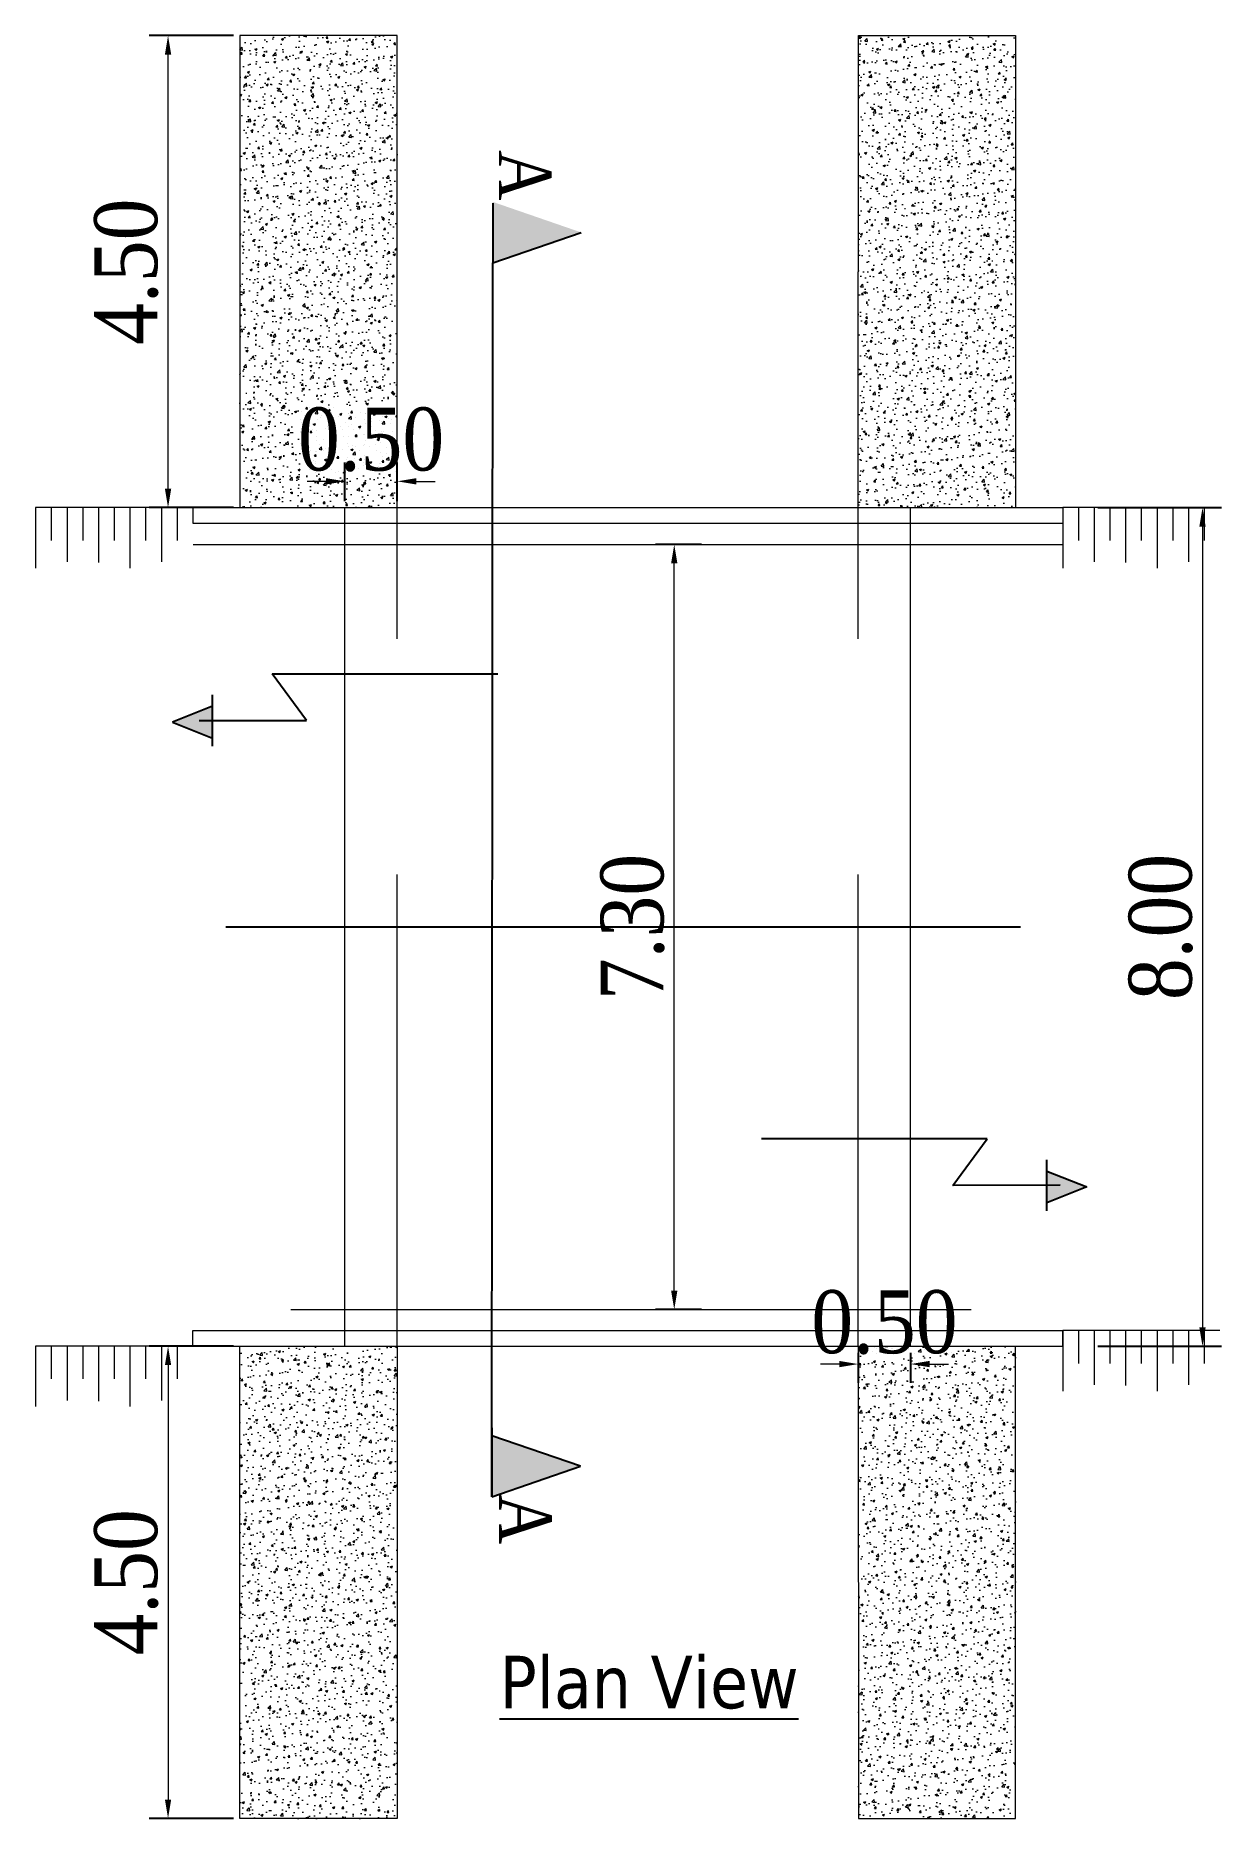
# Model space of a CAD drawing. Header units: inches. Extents: x 14.8 to 91.9, y 14 to 61.2.
# Drawn here: x 15.79 to 27.1, y 44.23 to 61.23 of the extents above.
import ezdxf

# ---------------------------------------------------------------- set-up
doc = ezdxf.new("R2010")
doc.units = ezdxf.units.IN
doc.header["$MEASUREMENT"] = 0
doc.linetypes.add('CENTER', pattern=[2, 1.25, -0.25, 0.25, -0.25])
doc.linetypes.add('HIDDEN', pattern=[0.375, 0.25, -0.125])
for name, color, linetype in [('center line', 251, 'CENTER'), ('Direction', 6, 'Continuous'), ('SUBSTR', 6, 'Continuous'), ('TEXT2', 7, 'Continuous')]:
    doc.layers.add(name, color=color, linetype=linetype)
for name, color, linetype, lineweight in [('dima', 7, 'Continuous', 0), ('hach', 251, 'Continuous', 0), ('hatch1', 251, 'Continuous', 0), ('text', 1, 'Continuous', 0), ('wall', 4, 'Continuous', 13)]:
    doc.layers.add(name, color=color, linetype=linetype, lineweight=lineweight)
doc.styles.get("Standard").update_dxf_attribs({"font": 'GARA.TTF'})
doc.styles.add('style1', font='txt.shx', dxfattribs={"height": 0.15})
doc.dimstyles.new('Standard$0', dxfattribs={"dimtxt": 1.2, "dimasz": 0.5, "dimexe": 0.28, "dimexo": 0.1625, "dimgap": 0.09, "dimtad": 0, "dimzin": 0, "dimdsep": 46, "dimtxsty": 'style1', "dimblk": 'OPEN30', "dimcen": 0.09, "dimclrd": 1, "dimclre": 5, "dimclrt": 7, "dimadec": 0, "dimazin": 0, "dimtfac": 1, "dimtofl": 0, "dimtmove": 0, "dimatfit": 3, "dimfxl": 0.18, "dimfxlon": 1, "dimtolj": 1, "dimtzin": 0, "dimarcsym": 0})
pattern_1 = [(50, (0, 0), (0.21517805, -0.01882564), [0.0225, -0.2475]), (355, (0, 0), (-0.0416254, 0.22565764), [0.018, -0.198]), (100.4514, (0.01793, -0.00157), (0.1735528, 0.20683186), [0.01912206, -0.2103426]), (46.1842, (0, 0.06), (0.3201723, -0.0496557), [0.03375, -0.37125]), (96.6356, (0.02668, 0.05586), (0.2803988, 0.2922354), [0.0286831, -0.3155139]), (351.1842, (0, 0.06), (0.2803986, 0.2922356), [0.027, -0.297]), (21, (0.03, 0.045), (0.1790721, -0.12078567), [0.0225, -0.2475]), (326, (0.03, 0.045), (0.0729946, 0.217545), [0.018, -0.198]), (71.4514, (0.04492, 0.03493), (0.2520668, 0.09675915), [0.01912206, -0.2103426]), (37.5, (0, 0), (0.00364796, 0.09986816), [0, -0.1956, 0, -0.201, 0, -0.19875]), (7.5, (0, 0), (0.07892086, 0.11832351), [0, -0.1146, 0, -0.1911, 0, -0.07575]), (327.5, (-0.0669, 0), (0.16014673, -0.00676646), [0, -0.075, 0, -0.234, 0, -0.3105]), (317.5, (-0.0969, 0), (0.17495585, 0.0300315), [0, -0.0975, 0, -0.1554, 0, -0.2205])]

# ---------------------------------------------------------------- blocks, each defined once
blk = doc.blocks.new('*D18')
at = {"layer": 'Defpoints', "color": 0}
for p in [(19.24, 56.98), (18.74, 56.729), (19.24, 56.729)]:
    blk.add_point(p, dxfattribs=at)
at = {"layer": 'dima', "color": 21, "lineweight": -2}
for p, q in [((18.74, 56.791), (18.74, 57.16)), ((19.24, 56.791), (19.24, 57.16))]:
    blk.add_line(p, q, dxfattribs=at)
at = {"layer": 'dima', "color": 253}
for p, q in [((18.56, 56.98), (18.38, 56.98)), ((19.42, 56.98), (19.6, 56.98))]:
    blk.add_line(p, q, dxfattribs=at)
for points in [[(18.56, 57.01), (18.56, 56.95), (18.74, 56.98)], [(19.42, 57.01), (19.42, 56.95), (19.24, 56.98)]]:
    blk.add_solid(points, dxfattribs=at)
at = {"layer": 'dima', "insert": (18.99, 57.377), "char_height": 0.6, "attachment_point": 5}
blk.add_mtext('\\A1;0.50', dxfattribs=at)
blk = doc.blocks.new('*D21')
at = {"layer": 'Defpoints', "color": 0}
for p in [(23.639, 48.729), (24.139, 48.729), (24.139, 48.559)]:
    blk.add_point(p, dxfattribs=at)
at = {"layer": 'dima', "color": 21, "lineweight": -2}
for p, q in [((23.639, 48.666), (23.639, 48.379)), ((24.139, 48.666), (24.139, 48.379))]:
    blk.add_line(p, q, dxfattribs=at)
at = {"layer": 'dima', "color": 253}
for p, q in [((23.459, 48.559), (23.279, 48.559)), ((24.319, 48.559), (24.499, 48.559))]:
    blk.add_line(p, q, dxfattribs=at)
for points in [[(23.459, 48.589), (23.459, 48.529), (23.639, 48.559)], [(24.319, 48.589), (24.319, 48.529), (24.139, 48.559)]]:
    blk.add_solid(points, dxfattribs=at)
at = {"layer": 'dima', "insert": (23.889, 48.956), "char_height": 0.6, "attachment_point": 5}
blk.add_mtext('\\A1;0.50', dxfattribs=at)
blk = doc.blocks.new('*D24')
at = {"layer": 'Defpoints', "color": 0}
for p in [(17.738, 48.729), (17.052, 44.225), (17.738, 44.225)]:
    blk.add_point(p, dxfattribs=at)
at = {"layer": 'dima', "color": 21, "lineweight": -2}
for p, q in [((17.676, 48.729), (16.872, 48.729)), ((17.676, 44.225), (16.872, 44.225))]:
    blk.add_line(p, q, dxfattribs=at)
at = {"layer": 'dima', "color": 253}
blk.add_line((17.052, 48.549), (17.052, 44.405), dxfattribs=at)
for points in [[(17.022, 48.549), (17.082, 48.549), (17.052, 48.729)], [(17.022, 44.405), (17.082, 44.405), (17.052, 44.225)]]:
    blk.add_solid(points, dxfattribs=at)
at = {"layer": 'dima', "insert": (16.655, 46.477), "char_height": 0.6, "attachment_point": 5, "rotation": 90}
blk.add_mtext('\\A1;4.50', dxfattribs=at)
blk = doc.blocks.new('*D25')
at = {"layer": 'Defpoints', "color": 0}
for p in [(21.883, 56.377), (22.205, 56.377), (22.205, 49.08)]:
    blk.add_point(p, dxfattribs=at)
at = {"layer": 'dima', "color": 21, "lineweight": -2}
for p, q in [((22.142, 56.377), (21.703, 56.377)), ((22.142, 49.08), (21.703, 49.08))]:
    blk.add_line(p, q, dxfattribs=at)
at = {"layer": 'dima', "color": 253}
blk.add_line((21.883, 49.26), (21.883, 56.197), dxfattribs=at)
for points in [[(21.853, 56.197), (21.913, 56.197), (21.883, 56.377)], [(21.853, 49.26), (21.913, 49.26), (21.883, 49.08)]]:
    blk.add_solid(points, dxfattribs=at)
at = {"layer": 'dima', "insert": (21.486, 52.729), "char_height": 0.6, "attachment_point": 5, "rotation": 90}
blk.add_mtext('\\A1;7.30', dxfattribs=at)
blk = doc.blocks.new('*D26')
at = {"layer": 'Defpoints', "color": 0}
for p in [(17.052, 61.232), (17.738, 61.232), (17.738, 56.729)]:
    blk.add_point(p, dxfattribs=at)
at = {"layer": 'dima', "color": 21, "lineweight": -2}
for p, q in [((17.676, 61.232), (16.872, 61.232)), ((17.676, 56.729), (16.872, 56.729))]:
    blk.add_line(p, q, dxfattribs=at)
at = {"layer": 'dima', "color": 253}
blk.add_line((17.052, 56.909), (17.052, 61.052), dxfattribs=at)
for points in [[(17.022, 61.052), (17.082, 61.052), (17.052, 61.232)], [(17.022, 56.909), (17.082, 56.909), (17.052, 56.729)]]:
    blk.add_solid(points, dxfattribs=at)
at = {"layer": 'dima', "insert": (16.655, 58.98), "char_height": 0.6, "attachment_point": 5, "rotation": 90}
blk.add_mtext('\\A1;4.50', dxfattribs=at)
blk = doc.blocks.new('*D27')
at = {"layer": 'Defpoints', "color": 0}
for p in [(25.59, 56.729), (25.59, 48.729), (26.924, 48.729)]:
    blk.add_point(p, dxfattribs=at)
at = {"layer": 'dima', "color": 21, "lineweight": -2}
for p, q in [((25.924, 56.729), (27.104, 56.729)), ((25.924, 48.729), (27.104, 48.729))]:
    blk.add_line(p, q, dxfattribs=at)
at = {"layer": 'dima', "color": 253}
blk.add_line((26.924, 56.549), (26.924, 48.909), dxfattribs=at)
for points in [[(26.894, 56.549), (26.954, 56.549), (26.924, 56.729)], [(26.894, 48.909), (26.954, 48.909), (26.924, 48.729)]]:
    blk.add_solid(points, dxfattribs=at)
at = {"layer": 'dima', "insert": (26.527, 52.729), "char_height": 0.6, "attachment_point": 5, "rotation": 90}
blk.add_mtext('\\A1;8.00', dxfattribs=at)

msp = doc.modelspace()

# ---------------------------------------------------------------- hatches: boundary and pattern name
at = {"layer": 'dima'}
h = msp.add_hatch(dxfattribs=at)
h.set_pattern_fill('AR-CONC', scale=0.03, style=0)
h.set_pattern_definition(pattern_1)
h.paths.add_polyline_path([(19.238, 61.232), (17.738, 61.232), (17.738, 56.729), (19.24, 56.729)])
h = msp.add_hatch(dxfattribs=at)
h.set_pattern_fill('AR-CONC', scale=0.03, style=0)
h.set_pattern_definition(pattern_1)
h.paths.add_polyline_path([(25.14, 61.232), (23.64, 61.232), (23.639, 56.729), (25.14, 56.729)])
h = msp.add_hatch(dxfattribs=at)
h.set_pattern_fill('AR-CONC', scale=0.03, style=0)
h.set_pattern_definition(pattern_1)
h.paths.add_polyline_path([(19.24, 48.729), (17.738, 48.729), (17.738, 44.225), (19.238, 44.225)])
h = msp.add_hatch(dxfattribs=at)
h.set_pattern_fill('AR-CONC', scale=0.03, style=0)
h.set_pattern_definition(pattern_1)
h.paths.add_polyline_path([(25.14, 48.729), (23.639, 48.729), (23.64, 44.225), (25.14, 44.225)])
at = {"layer": 'text'}
h = msp.add_hatch(color=256, dxfattribs=at)
h.set_gradient(color1=(0, 0, 255), one_color=1, tint=1)
h.paths.add_polyline_path([(20.151, 59.646), (20.15, 59.064), (20.994, 59.355)])
h = msp.add_hatch(color=256, dxfattribs=at)
h.set_gradient(color1=(0, 0, 255), one_color=1, tint=1)
h.paths.add_polyline_path([(17.476, 54.531), (17.477, 54.834), (17.094, 54.684)])
h = msp.add_hatch(color=256, dxfattribs=at)
h.set_gradient(color1=(0, 0, 255), one_color=1, tint=1)
h.paths.add_polyline_path([(25.82, 50.249), (25.438, 50.399), (25.439, 50.096)])
h = msp.add_hatch(color=256, dxfattribs=at)
h.set_gradient(color1=(0, 0, 255), one_color=1, tint=1)
h.paths.add_polyline_path([(20.143, 47.876), (20.142, 47.294), (20.987, 47.585)])

# ---------------------------------------------------------------- linework, layer by layer
at = {"layer": 'center line', "color": 5, "linetype": 'CENTER', "ltscale": 18}
msp.add_line((20.142, 47.294), (20.151, 59.064), dxfattribs=at)
at = {"layer": 'center line', "ltscale": 30}
msp.add_line((17.602, 52.729), (25.188, 52.729), dxfattribs=at)
at = {"layer": 'dima', "color": 4}
for p, q in [((19.238, 61.232), (17.738, 61.232)), ((17.738, 61.232), (17.738, 56.729)), ((19.24, 56.729), (19.238, 61.232)), ((23.639, 56.729), (23.64, 61.232)), ((23.64, 61.232), (25.14, 61.232)), ((25.14, 61.232), (25.14, 56.729)), ((17.288, 56.729), (17.288, 56.58)), ((25.59, 56.729), (25.59, 56.558)), ((17.288, 56.58), (25.59, 56.58)), ((17.288, 48.878), (25.59, 48.878)), ((17.288, 48.729), (17.288, 48.878)), ((25.59, 48.729), (25.59, 48.878)), ((17.738, 44.225), (17.738, 48.729)), ((19.24, 48.729), (19.238, 44.225)), ((23.639, 48.729), (23.64, 44.225)), ((25.14, 44.225), (25.14, 48.729)), ((19.238, 44.225), (17.738, 44.225)), ((23.64, 44.225), (25.14, 44.225))]:
    msp.add_line(p, q, dxfattribs=at)
at = {"layer": 'dima', "color": 7}
for p, q in [((17.291, 56.377), (25.59, 56.377)), ((18.223, 49.08), (24.716, 49.08))]:
    msp.add_line(p, q, dxfattribs=at)
at = {"layer": 'Direction', "color": 6, "linetype": 'Continuous'}
for p, q in [((18.372, 54.698), (18.046, 55.143)), ((18.046, 55.143), (20.199, 55.143)), ((17.349, 54.7), (18.372, 54.698)), ((24.869, 50.708), (22.716, 50.708)), ((24.543, 50.263), (24.869, 50.708)), ((25.566, 50.265), (24.543, 50.263))]:
    msp.add_line(p, q, dxfattribs=at)
at = {"layer": 'Direction', "color": 6, "linetype": 'Continuous', "ltscale": 10}
for p, q in [((17.476, 54.454), (17.477, 54.944)), ((25.439, 50.02), (25.438, 50.509))]:
    msp.add_line(p, q, dxfattribs=at)
at = {"layer": 'Direction', "color": 4, "linetype": 'Continuous', "ltscale": 10}
for p, q in [((17.477, 54.834), (17.094, 54.684)), ((17.094, 54.684), (17.476, 54.531)), ((25.438, 50.399), (25.82, 50.249)), ((25.82, 50.249), (25.439, 50.096))]:
    msp.add_line(p, q, dxfattribs=at)
at = {"layer": 'hatch1'}
for p, q in [((17.288, 56.729), (15.788, 56.729)), ((15.788, 56.729), (15.788, 56.153)), ((15.788, 56.729), (15.788, 56.249)), ((15.938, 56.729), (15.938, 56.417)), ((16.088, 56.729), (16.088, 56.213)), ((16.238, 56.729), (16.238, 56.417)), ((16.388, 56.729), (16.388, 56.207)), ((16.538, 56.729), (16.538, 56.417)), ((16.688, 56.729), (16.688, 56.153)), ((16.838, 56.729), (16.838, 56.417)), ((16.988, 56.729), (16.988, 56.213)), ((17.138, 56.729), (17.138, 56.417)), ((27.09, 56.729), (25.59, 56.729)), ((25.59, 56.729), (25.59, 56.153)), ((25.59, 56.729), (25.59, 56.249)), ((25.74, 56.729), (25.74, 56.417)), ((25.89, 56.729), (25.89, 56.213)), ((26.04, 56.729), (26.04, 56.417)), ((26.19, 56.729), (26.19, 56.207)), ((26.34, 56.729), (26.34, 56.417)), ((26.49, 56.729), (26.49, 56.153)), ((26.64, 56.729), (26.64, 56.417)), ((26.79, 56.729), (26.79, 56.213)), ((26.94, 56.729), (26.94, 56.417)), ((27.09, 48.878), (25.59, 48.878)), ((25.59, 48.878), (25.59, 48.302)), ((25.59, 48.878), (25.59, 48.398)), ((25.74, 48.878), (25.74, 48.566)), ((25.89, 48.878), (25.89, 48.362)), ((26.04, 48.878), (26.04, 48.566)), ((26.19, 48.878), (26.19, 48.356)), ((26.34, 48.878), (26.34, 48.566)), ((26.49, 48.878), (26.49, 48.302)), ((26.64, 48.878), (26.64, 48.566)), ((26.79, 48.878), (26.79, 48.362)), ((26.94, 48.878), (26.94, 48.566)), ((17.288, 48.729), (15.788, 48.729)), ((15.788, 48.729), (15.788, 48.153)), ((15.788, 48.729), (15.788, 48.249)), ((15.938, 48.729), (15.938, 48.417)), ((16.088, 48.729), (16.088, 48.213)), ((16.238, 48.729), (16.238, 48.417)), ((16.388, 48.729), (16.388, 48.206)), ((16.538, 48.729), (16.538, 48.417)), ((16.688, 48.729), (16.688, 48.153)), ((16.838, 48.729), (16.838, 48.417)), ((16.988, 48.729), (16.988, 48.213)), ((17.138, 48.729), (17.138, 48.417))]:
    msp.add_line(p, q, dxfattribs=at)
at = {"layer": 'hatch1', "linetype": 'HIDDEN', "ltscale": 18}
for p, q in [((19.24, 48.729), (19.24, 56.729)), ((23.639, 48.729), (23.639, 56.729))]:
    msp.add_line(p, q, dxfattribs=at)
at = {"layer": 'SUBSTR', "color": 4, "linetype": 'Continuous', "ltscale": 10}
for p, q in [((20.152, 59.635), (20.151, 59.064)), ((20.15, 59.064), (20.994, 59.355)), ((20.143, 47.95), (20.142, 47.294)), ((20.987, 47.585), (20.143, 47.876)), ((20.142, 47.294), (20.987, 47.585))]:
    msp.add_line(p, q, dxfattribs=at)
at = {"layer": 'wall'}
for p, q in [((17.288, 56.729), (25.59, 56.729)), ((18.74, 48.729), (18.74, 56.729)), ((24.139, 48.729), (24.139, 56.729)), ((17.288, 48.729), (25.59, 48.729))]:
    msp.add_line(p, q, dxfattribs=at)

# ---------------------------------------------------------------- texts
at = {"layer": 'hach', "char_height": 0.5, "attachment_point": 1, "rotation": 270}
for insert, width in [((20.709, 60.14), 0.45425), ((20.712, 47.32), 0.50109)]:
    msp.add_mtext('{\\fGaramond|b0|i0|c0|p18;\\C2;A}', dxfattribs=dict(at, insert=insert, width=width))
at = {"layer": 'TEXT2', "insert": (20.215, 45.776), "char_height": 0.5, "width": 3.29283, "attachment_point": 1}
msp.add_mtext('{\\fTahoma|b0|i0|c0|p34;\\LPlan View}', dxfattribs=at)

# ---------------------------------------------------------------- dimensions: what is measured, and where the dimension line sits
at = {"layer": 'dima'}
for base, p1, p2, angle, picture, middle in [((17.052, 61.232), (17.738, 56.729), (17.738, 61.232), 270, '*D26', (16.655, 58.98)), ((26.924, 48.729), (25.59, 56.729), (25.59, 48.729), 90, '*D27', (26.527, 52.729)), ((21.883, 56.377), (22.205, 49.08), (22.205, 56.377), 90, '*D25', (21.486, 52.729)), ((17.052, 44.225), (17.738, 48.729), (17.738, 44.225), 90, '*D24', (16.655, 46.477))]:
    dim = msp.add_linear_dim(base=base, p1=p1, p2=p2, angle=angle, dimstyle='Standard$0', override={"dimtxt": 0.6, "dimasz": 0.18, "dimexe": 0.18, "dimexo": 0.0625, "dimtad": 1, "dimtxsty": 'Standard', "dimclrd": 253, "dimclre": 21, "dimclrt": 256, "dimtix": 1, "dimtmove": 1, "dimfxl": 1, "dimlwd": 65535}, dxfattribs=at)
    dim.commit()
    dim.dimension.update_dxf_attribs({"geometry": picture, "text_midpoint": middle})
for base, p1, p2, picture, middle in [((19.24, 56.98), (18.74, 56.729), (19.24, 56.729), '*D18', (18.99, 57.377)), ((24.139, 48.559), (23.639, 48.729), (24.139, 48.729), '*D21', (23.889, 48.956))]:
    dim = msp.add_linear_dim(base=base, p1=p1, p2=p2, dimstyle='Standard$0', override={"dimtxt": 0.6, "dimasz": 0.18, "dimexe": 0.18, "dimexo": 0.0625, "dimtad": 1, "dimtxsty": 'Standard', "dimclrd": 253, "dimclre": 21, "dimclrt": 256, "dimtix": 1, "dimtmove": 1, "dimfxl": 1, "dimlwd": 65535}, dxfattribs=at)
    dim.commit()
    dim.dimension.update_dxf_attribs({"geometry": picture, "text_midpoint": middle})

doc.saveas('drawing.dxf')
